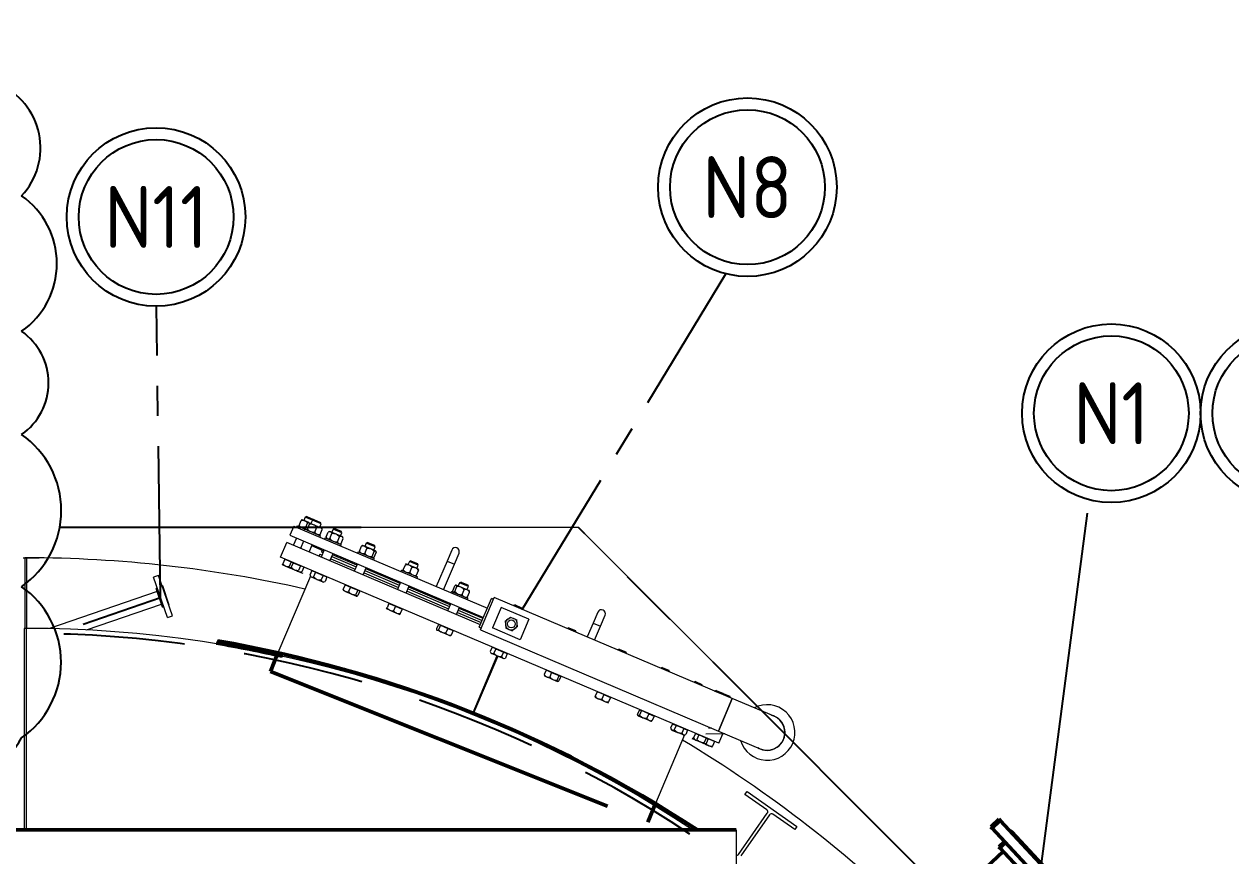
# Model space of a CAD drawing. Header units: inches. Extents: x 0 to 4731, y 0 to 1632.
# Drawn here: x 344.1 to 463.8, y 1400.1 to 1482.7 of the extents above; entities that cross this region are included whole.
import ezdxf
from ezdxf.enums import TextEntityAlignment as Align

# ---------------------------------------------------------------- set-up
doc = ezdxf.new("R2010")
doc.units = ezdxf.units.IN
doc.header["$LTSCALE"] = 48
doc.header["$MEASUREMENT"] = 0
for name, pattern in [('CENTER', [2, 1.25, -0.25, 0.25, -0.25]), ('CENTER2', [1.125, 0.75, -0.125, 0.125, -0.125]), ('HIDDEN', [0.375, 0.25, -0.125]), ('PHANTOM2', [1.25, 0.625, -0.125, 0.125, -0.125, 0.125, -0.125])]:
    doc.linetypes.add(name, pattern=pattern)
for name, color, linetype, lineweight in [('AM_0', 7, 'Continuous', 50), ('AM_11', 92, 'PHANTOM2', 25), ('AM_4', 93, 'Continuous', 25), ('AM_5', 92, 'Continuous', 25), ('AM_6', 140, 'Continuous', 35), ('AM_7', 142, 'CENTER', 25), ('Equipment-AM_0', 7, 'Continuous', 50), ('Equipment-AM_3', 6, 'HIDDEN', 25), ('Equipment-AM_5', 92, 'Continuous', 25), ('Equipment-AM_7', 142, 'CENTER', 25), ('Process-AM_0', 7, 'Continuous', 50), ('Process-AM_7', 142, 'CENTER', 25)]:
    doc.layers.add(name, color=color, linetype=linetype, lineweight=lineweight)
doc.styles.get("Standard").update_dxf_attribs({"font": 'ROMANS.SHX', "width": 0.7})
doc.styles.add('XT07_0', font='isocp.shx', dxfattribs={"width": 0.9, "height": 7})
doc.dimstyles.new('METSOPOWER_ANSI$2', dxfattribs={"dimtxt": 0.12, "dimasz": 0.12, "dimexe": 0.1, "dimexo": 0.05, "dimgap": 0.06, "dimtad": 1, "dimzin": 12, "dimdsep": 46, "dimlunit": 3, "dimtxsty": 'Standard', "dimcen": 0, "dimclrd": 256, "dimclre": 256, "dimclrt": 140, "dimadec": 0, "dimazin": 2, "dimtp": 0.1, "dimtm": 0.1, "dimtfac": 0.71, "dimtmove": 0, "dimatfit": 3, "dimfxl": 1, "dimtzin": 7, "dimlwd": -1, "dimlwe": -1, "dimarcsym": 1})

# ---------------------------------------------------------------- blocks, each defined once
blk = doc.blocks.new('XA16S')
at = {"layer": 'AM_4'}
for radius in [7.5, 6.5]:
    blk.add_circle((0, -7.5), radius, dxfattribs=at)
at = {"layer": 'AM_6', "style": 'XT07_0', "width": 0.9}
blk.add_attdef('?', text='', height=7, dxfattribs=at).set_placement((0, -7.5), align=Align.MIDDLE)
blk = doc.blocks.new('*D531')
at = {"layer": 'Defpoints', "color": 0, "transparency": 16777216}
for p in [(313.25, 1448.52), (318.52, 1423.86), (344.1, 1422.83), (344.1, 1326.71)]:
    blk.add_point(p, dxfattribs=at)
at = {"layer": 'Equipment-AM_5', "linetype": 'ByBlock', "transparency": 16777216}
blk.add_line((319.02, 1421.52), (328.08, 1379.06), dxfattribs=at)
for start, end in [(90, 102.0497), (81.9055, 85.9528), (106.0969, 110.1442)]:
    blk.add_arc((344.1, 1303.99), 81.56, start, end, dxfattribs=at)
at = {"layer": 'Equipment-AM_5', "transparency": 16777216}
for points in [[(349.83, 1384.39), (349.89, 1386.31), (344.1, 1385.55)], [(321.26, 1383.28), (321.72, 1381.42), (327.08, 1383.75)]]:
    blk.add_solid(points, dxfattribs=at)
at = {"layer": 'Equipment-AM_5', "color": 140, "transparency": 16777216, "insert": (334.94, 1390.83), "char_height": 5.76, "attachment_point": 5, "rotation": 6.0248, "bg_fill": 3, "box_fill_scale": 1.25, "bg_fill_color": 256, "bg_fill_true_color": 13158600, "bg_fill_transparency": 0}
blk.add_mtext('12°', dxfattribs=at)
at = {"layer": 'Defpoints', "color": 0, "transparency": 16777216}
blk.add_point((338.39, 1385.35), dxfattribs=at)
blk = doc.blocks.new('*D532')
at = {"layer": 'Defpoints', "color": 0, "transparency": 16777216}
for p in [(344.1, 1422.83), (439.39, 1391.51), (431.9, 1384.51), (379.3, 1360.36), (344.1, 1326.71)]:
    blk.add_point(p, dxfattribs=at)
at = {"layer": 'Equipment-AM_5', "linetype": 'ByBlock', "transparency": 16777216}
blk.add_line((430.15, 1382.87), (390.11, 1345.44), dxfattribs=at)
blk.add_arc((344.1, 1302.44), 67.77, 47.939, 85.1286, dxfattribs=at)
at = {"layer": 'Equipment-AM_5', "transparency": 16777216}
for points in [[(349.82, 1369.01), (349.9, 1370.93), (344.1, 1370.21)], [(390.18, 1353.44), (388.83, 1352.07), (393.61, 1348.72)]]:
    blk.add_solid(points, dxfattribs=at)
at = {"layer": 'Equipment-AM_5', "color": 140, "transparency": 16777216, "insert": (373.38, 1369.89), "char_height": 5.76, "attachment_point": 5, "rotation": 336.5338, "bg_fill": 3, "box_fill_scale": 1.25, "bg_fill_color": 256, "bg_fill_true_color": 13158600, "bg_fill_transparency": 0}
blk.add_mtext('46.9°', dxfattribs=at)
blk = doc.blocks.new('*D607')
at = {"layer": 'Defpoints', "color": 0, "transparency": 16777216}
for p in [(344.1, 1497.03), (370.47, 921.64), (344.1, 902.08), (381.35, 873.24), (358.46, 844.44)]:
    blk.add_point(p, dxfattribs=at)
at = {"layer": 'Equipment-AM_5', "linetype": 'ByBlock', "transparency": 16777216}
for p, q in [((344.1, 899.68), (344.1, 839.11)), ((381.87, 870.89), (387.92, 843.97))]:
    blk.add_line(p, q, dxfattribs=at)
blk.add_arc((344.1, 1038.94), 195.03, 271.6922, 280.9748, dxfattribs=at)
at = {"layer": 'Equipment-AM_5', "transparency": 16777216}
for points in [[(381.04, 848.41), (381.43, 846.53), (386.87, 848.65)], [(349.88, 843.03), (349.85, 844.95), (344.1, 843.91)]]:
    blk.add_solid(points, dxfattribs=at)
at = {"layer": 'Equipment-AM_5', "color": 140, "transparency": 16777216, "insert": (364.98, 850.82), "char_height": 5.76, "attachment_point": 5, "rotation": 6.3335, "bg_fill": 3, "box_fill_scale": 1.25, "bg_fill_color": 256, "bg_fill_true_color": 13158600, "bg_fill_transparency": 0}
blk.add_mtext('12.7°', dxfattribs=at)
blk = doc.blocks.new('drain nozz1')
at = {"layer": 'AM_0'}
for p, q in [((8.93, 19.27), (8.11, 18.5)), ((9.06, 19.13), (8.93, 19.27)), ((8.24, 18.36), (8.11, 18.5)), ((8.24, 18.36), (9.06, 19.13)), ((19.02, 6.8), (8.24, 18.36)), ((19.84, 7.57), (9.06, 19.13)), ((10.08, 18.12), (10.04, 18.08)), ((10.19, 18.01), (10.08, 18.12)), ((10.14, 17.97), (10.19, 18.01)), ((18.78, 8.8), (10.19, 18.01)), ((9.47, 17.04), (8.92, 16.53)), ((9.02, 16.42), (9.57, 16.93)), ((9.35, 16.07), (7.66, 14.49)), ((9.02, 16.42), (8.92, 16.53)), ((17.11, 7.75), (9.02, 16.42)), ((7.66, 14.49), (3.27, 10.4)), ((7.68, 14.47), (7.66, 14.49)), ((7.68, 14.47), (7.74, 14.41)), ((7.74, 14.41), (7.96, 14.17)), ((3.27, 10.4), (8.73, 13.34)), ((7.96, 14.17), (8.73, 13.34)), ((8.73, 13.34), (9.87, 12.12)), ((9.87, 12.12), (10.57, 11.37)), ((10.57, 11.37), (10.95, 10.97)), ((10.95, 10.97), (11.32, 10.56)), ((-3.4, 4.18), (3.27, 10.4)), ((10.6, 2.54), (3.27, 10.4)), ((11.32, 10.56), (11.7, 10.16)), ((11.7, 10.16), (12.08, 9.76)), ((12.08, 9.76), (12.78, 9)), ((12.78, 9), (13.92, 7.78)), ((18.73, 8.76), (18.78, 8.8)), ((13.92, 7.78), (10.6, 2.54)), ((13.92, 7.78), (14.69, 6.95)), ((14.99, 6.63), (16.68, 8.21)), ((17.11, 7.75), (17.66, 8.26)), ((19.02, 6.8), (19.84, 7.57)), ((10.6, 2.54), (14.99, 6.63)), ((14.69, 6.95), (14.91, 6.71)), ((14.91, 6.71), (14.97, 6.65)), ((14.97, 6.65), (14.99, 6.63)), ((3.93, -3.68), (10.6, 2.54))]:
    blk.add_line(p, q, dxfattribs=at)
at = {"layer": 'Process-AM_7'}
blk.add_line((0, 0), (14.43, 13.46), dxfattribs=at)

msp = doc.modelspace()

# ---------------------------------------------------------------- linework, layer by layer
at = {"layer": 'AM_11'}
for p, q in [((377.56797, 1432.71108), (289.104193, 1432.71108)), ((476.104193, 1355.71108), (399.104193, 1432.71108))]:
    msp.add_line(p, q, dxfattribs=at)
at = {"layer": 'AM_7', "ltscale": 0.25}
for p, q in [((393.536821, 1424.595168), (413.731473, 1457.881146)), ((357.646991, 1425.779544), (357.248384, 1454.660775))]:
    msp.add_line(p, q, dxfattribs=at)
at = {"layer": 'AM_7'}
msp.add_lwpolyline([(431.544108, 1384.176558), (444.647828, 1396.428538), (449.611931, 1434.138338)], dxfattribs=at)
at = {"layer": 'Equipment-AM_0', "lineweight": 18}
for p, q in [((371.404721, 1432.911223), (371.611328, 1433.397959)), ((371.654164, 1433.498874), (371.611328, 1433.397959)), ((371.654164, 1433.498874), (371.980327, 1433.360426)), ((372.010054, 1433.732739), (371.871606, 1433.406575)), ((372.358034, 1433.200099), (371.980327, 1433.360426)), ((372.164924, 1433.79531), (372.010054, 1433.732739)), ((372.713924, 1433.433963), (372.010054, 1433.732739)), ((372.033342, 1432.644389), (372.239949, 1433.131125)), ((372.164924, 1433.79531), (372.817251, 1433.518414)), ((372.228295, 1432.561636), (372.434902, 1433.048372)), ((372.358034, 1433.200099), (372.32349, 1433.186142)), ((372.841526, 1432.994869), (372.380262, 1433.190664)), ((372.713924, 1433.433963), (372.575476, 1433.1078)), ((372.868795, 1433.496535), (372.713924, 1433.433963)), ((373.583693, 1433.064769), (372.713924, 1433.433963)), ((372.832083, 1433.481703), (372.817251, 1433.518414)), ((372.868795, 1433.496535), (373.521121, 1433.219639)), ((373.445245, 1432.738606), (373.583693, 1433.064769)), ((373.583693, 1433.064769), (373.521121, 1433.219639)), ((370.865468, 1432.849943), (370.48089, 1431.943935)), ((370.48089, 1431.943935), (389.688853, 1423.790638)), ((370.865468, 1432.849943), (390.073431, 1424.696647)), ((371.216923, 1432.87184), (371.155391, 1432.726879)), ((371.216923, 1432.87184), (371.920793, 1432.573065)), ((371.404721, 1432.911223), (371.361885, 1432.810307)), ((371.586658, 1432.73528), (371.579327, 1432.718009)), ((371.920793, 1432.573065), (371.859261, 1432.428103)), ((371.920793, 1432.573065), (373.515369, 1431.896208)), ((372.051845, 1432.545959), (372.065755, 1432.511532)), ((372.256817, 1432.430431), (372.284378, 1432.422017)), ((372.308268, 1432.478297), (372.283197, 1432.419234)), ((373.471625, 1432.727408), (372.841526, 1432.994869)), ((372.95587, 1432.252799), (373.162478, 1432.739535)), ((373.453836, 1431.751246), (373.515369, 1431.896208)), ((373.662687, 1432.646307), (373.471625, 1432.727408)), ((373.488493, 1432.026714), (373.6951, 1432.51345)), ((399.104193, 1432.71108), (373.510091, 1432.71108)), ((374.071319, 1431.779319), (374.277926, 1432.266055)), ((374.421677, 1432.324135), (374.277926, 1432.266055)), ((374.509072, 1432.287037), (374.421677, 1432.324135)), ((374.447939, 1431.619453), (374.654547, 1432.106189)), ((375.074003, 1432.047238), (374.509072, 1432.287037)), ((374.777567, 1432.557999), (374.616926, 1432.179553)), ((374.932437, 1432.620571), (374.777567, 1432.557999)), ((375.647335, 1432.188804), (374.777567, 1432.557999)), ((374.932437, 1432.620571), (375.584764, 1432.343675)), ((375.638934, 1431.807439), (375.074003, 1432.047238)), ((375.48651, 1431.809923), (375.647335, 1432.188804)), ((375.647335, 1432.188804), (375.584764, 1432.343675)), ((375.72633, 1431.770342), (375.638934, 1431.807439)), ((369.557903, 1429.769514), (370.173228, 1431.219128)), ((371.133216, 1431.667039), (370.825554, 1430.942232)), ((371.837087, 1431.368264), (371.529424, 1430.643457)), ((372.399193, 1430.274262), (372.706855, 1430.999069)), ((373.85458, 1430.383578), (372.660706, 1430.890348)), ((373.984436, 1431.6971), (373.922904, 1431.552139)), ((373.984436, 1431.6971), (375.579012, 1431.020243)), ((374.369084, 1431.595673), (374.34684, 1431.543269)), ((375.201181, 1431.299721), (375.407788, 1431.786457)), ((375.216608, 1431.174074), (375.239705, 1431.228487)), ((375.517479, 1430.875282), (375.579012, 1431.020243)), ((375.577802, 1431.139855), (375.784409, 1431.626591)), ((377.379766, 1430.374966), (377.586374, 1430.861702)), ((377.704459, 1430.930676), (377.670862, 1430.917102)), ((377.895521, 1430.849575), (377.704459, 1430.930676)), ((378.525619, 1430.582114), (377.895521, 1430.849575)), ((377.912389, 1430.148882), (378.118996, 1430.635618)), ((378.060349, 1431.164541), (377.921901, 1430.838378)), ((378.215219, 1431.227112), (378.060349, 1431.164541)), ((378.930117, 1430.795346), (378.060349, 1431.164541)), ((378.215219, 1431.227112), (378.867546, 1430.950216)), ((378.766598, 1430.41012), (378.930117, 1430.795346)), ((378.930117, 1430.795346), (378.867546, 1430.950216)), ((344.02086, 1429.71097), (344.187526, 1429.71097)), ((344.187526, 1429.711052), (344.187526, 1429.71097)), ((344.187526, 1429.71097), (344.187526, 1422.711051)), ((344.27086, 1429.71097), (345.604193, 1429.71097)), ((344.354193, 1429.710834), (344.354193, 1422.710819)), ((345.604193, 1429.71097), (345.604193, 1429.702221)), ((369.985096, 1429.566796), (369.797185, 1429.124106)), ((369.985096, 1429.566796), (370.613717, 1429.299963)), ((373.454677, 1430.082856), (373.362379, 1429.865414)), ((373.454677, 1430.082856), (373.685366, 1429.984934)), ((373.90073, 1430.492299), (373.593067, 1429.767492)), ((373.696372, 1430.450733), (373.619457, 1430.269532)), ((373.619457, 1430.269532), (373.777665, 1430.202376)), ((374.462836, 1429.398297), (374.770498, 1430.123104)), ((374.555134, 1429.615739), (376.968148, 1428.591476)), ((374.647433, 1429.833182), (377.060446, 1428.808918)), ((377.137362, 1428.99012), (374.724349, 1430.014383)), ((377.267218, 1430.303642), (377.205686, 1430.158681)), ((377.267218, 1430.303642), (378.861793, 1429.626785)), ((378.49939, 1429.780616), (378.525086, 1429.841151)), ((378.500889, 1429.784147), (378.52577, 1429.769419)), ((378.986884, 1430.386319), (378.525619, 1430.582114)), ((378.639964, 1429.840044), (378.846571, 1430.32678)), ((378.818049, 1430.457985), (378.790211, 1430.465749)), ((378.800261, 1429.481824), (378.861793, 1429.626785)), ((378.834917, 1429.757291), (379.041524, 1430.244028)), ((379.022685, 1430.343287), (379.009111, 1430.376884)), ((386.537516, 1430.474563), (386.076022, 1429.387353)), ((386.800829, 1429.079691), (387.262323, 1430.166901)), ((369.754349, 1429.023191), (369.797185, 1429.124106)), ((369.754349, 1429.023191), (370.080512, 1428.884743)), ((370.080512, 1428.884743), (370.458219, 1428.724416)), ((370.613717, 1429.299963), (370.425806, 1428.857273)), ((370.444261, 1428.758963), (370.458219, 1428.724416)), ((370.480447, 1428.714981), (370.941711, 1428.519186)), ((370.613717, 1429.299963), (370.80867, 1429.21721)), ((370.80867, 1429.21721), (370.620759, 1428.77452)), ((370.80867, 1429.21721), (371.536246, 1428.908372)), ((370.941711, 1428.519186), (371.57181, 1428.251725)), ((371.536246, 1428.908372), (371.348335, 1428.465682)), ((371.873914, 1428.76504), (371.536246, 1428.908372)), ((371.57181, 1428.251725), (371.762872, 1428.170624)), ((371.873914, 1428.76504), (371.686004, 1428.32235)), ((372.651694, 1428.434893), (372.463783, 1427.992203)), ((372.651694, 1428.434893), (373.028314, 1428.275027)), ((372.747054, 1428.415799), (372.739362, 1428.39768)), ((373.028314, 1428.275027), (372.840404, 1427.832337)), ((373.028314, 1428.275027), (373.781556, 1427.955295)), ((377.183511, 1429.098841), (376.875849, 1428.374034)), ((377.745617, 1428.004839), (378.05328, 1428.729646)), ((377.837916, 1428.222281), (381.246352, 1426.775486)), ((377.930215, 1428.439723), (381.338651, 1426.992928)), ((381.415566, 1427.17413), (378.00713, 1428.620925)), ((381.545423, 1428.487652), (381.48389, 1428.342691)), ((381.545423, 1428.487652), (383.139998, 1427.810795)), ((381.73322, 1428.527035), (381.690384, 1428.42612)), ((381.73322, 1428.527035), (381.939827, 1429.013771)), ((381.982663, 1429.114686), (381.939827, 1429.013771)), ((382.308826, 1428.976238), (381.982663, 1429.114686)), ((382.338553, 1429.348551), (382.200105, 1429.022388)), ((382.961153, 1428.699342), (382.308826, 1428.976238)), ((382.493424, 1429.411122), (382.338553, 1429.348551)), ((383.208322, 1428.979356), (382.338553, 1429.348551)), ((382.385546, 1428.250139), (382.592154, 1428.736875)), ((382.493424, 1429.411122), (383.14575, 1429.134226)), ((383.287316, 1428.560894), (382.961153, 1428.699342)), ((383.037873, 1427.973243), (383.24448, 1428.459979)), ((383.069874, 1428.653193), (383.208322, 1428.979356)), ((383.208322, 1428.979356), (383.14575, 1429.134226)), ((383.24448, 1428.459979), (383.287316, 1428.560894)), ((386.076022, 1429.387353), (384.999204, 1426.850529)), ((385.724011, 1426.542866), (386.800829, 1429.079691)), ((386.076022, 1429.387353), (386.800829, 1429.079691)), ((357.442101, 1427.956439), (356.969341, 1427.793655)), ((358.353006, 1423.775201), (356.969341, 1427.793655)), ((358.825765, 1423.937985), (357.442101, 1427.956439)), ((372.609257, 1427.811354), (372.521862, 1427.848451)), ((372.609257, 1427.811354), (373.174188, 1427.571555)), ((373.174188, 1427.571555), (373.73912, 1427.331756)), ((373.781556, 1427.955295), (373.593645, 1427.512605)), ((373.73912, 1427.331756), (373.826515, 1427.294659)), ((374.158177, 1427.795429), (373.781556, 1427.955295)), ((374.158177, 1427.795429), (373.970266, 1427.352739)), ((375.960142, 1427.03054), (375.772231, 1426.58785)), ((375.960142, 1427.03054), (376.492764, 1426.804455)), ((381.461716, 1427.282851), (381.154053, 1426.558044)), ((382.777595, 1427.964626), (382.783266, 1427.977987)), ((382.995037, 1427.872327), (383.037873, 1427.973243)), ((383.078466, 1427.665834), (383.139998, 1427.810795)), ((387.320628, 1427.233785), (387.157687, 1426.849921)), ((387.475498, 1427.296357), (387.320628, 1427.233785)), ((388.190396, 1426.864591), (387.320628, 1427.233785)), ((387.475498, 1427.296357), (388.127825, 1427.019461)), ((388.190396, 1426.864591), (388.127825, 1427.019461)), ((357.34578, 1426.700399), (357.22759, 1426.659703)), ((357.858378, 1424.82776), (357.22759, 1426.659703)), ((357.86746, 1426.913078), (357.808365, 1426.89273)), ((358.518596, 1425.022041), (357.86746, 1426.913078)), ((375.79107, 1426.48859), (375.804644, 1426.454993)), ((375.995706, 1426.373892), (375.804644, 1426.454993)), ((375.995706, 1426.373892), (376.625805, 1426.106431)), ((376.492764, 1426.804455), (376.304853, 1426.361765)), ((376.492764, 1426.804455), (377.220339, 1426.495618)), ((376.625805, 1426.106431), (377.087069, 1425.910636)), ((377.220339, 1426.495618), (377.032428, 1426.052928)), ((377.415292, 1426.412865), (377.220339, 1426.495618)), ((377.415292, 1426.412865), (377.227382, 1425.970175)), ((382.023822, 1426.188849), (382.331484, 1426.913656)), ((382.116121, 1426.406291), (386.228427, 1424.660721)), ((382.208419, 1426.623733), (386.320726, 1424.878163)), ((386.397641, 1425.059365), (382.285335, 1426.804935)), ((386.527497, 1426.372887), (386.465965, 1426.227925)), ((386.527497, 1426.372887), (388.122073, 1425.69603)), ((386.640046, 1426.444211), (386.846653, 1426.930947)), ((386.834999, 1426.361458), (387.041606, 1426.848194)), ((386.890474, 1426.220406), (386.863521, 1426.230253)), ((386.914394, 1426.276757), (386.889901, 1426.219056)), ((386.964738, 1426.999921), (386.92903, 1426.985494)), ((387.44823, 1426.794691), (386.986965, 1426.990486)), ((387.1558, 1426.91882), (387.180998, 1426.904839)), ((388.078329, 1426.52723), (387.44823, 1426.794691)), ((387.562574, 1426.052621), (387.769181, 1426.539357)), ((388.051948, 1426.538428), (388.190396, 1426.864591)), ((388.26939, 1426.446129), (388.078329, 1426.52723)), ((388.095196, 1425.826536), (388.301804, 1426.313272)), ((388.283818, 1426.410421), (388.26939, 1426.446129)), ((357.858378, 1424.82776), (357.976568, 1424.868456)), ((358.459501, 1425.001693), (358.518596, 1425.022041)), ((380.082849, 1424.639003), (380.125684, 1424.739918)), ((380.409012, 1424.500555), (380.082849, 1424.639003)), ((380.313595, 1425.182608), (380.125684, 1424.739918)), ((380.313595, 1425.182608), (380.965922, 1424.905712)), ((380.965922, 1424.905712), (380.778011, 1424.463022)), ((380.965922, 1424.905712), (381.618248, 1424.628816)), ((381.618248, 1424.628816), (381.430337, 1424.186126)), ((386.44379, 1425.168086), (386.136128, 1424.443279)), ((387.005897, 1424.074084), (387.313559, 1424.798891)), ((389.642703, 1423.681917), (387.267409, 1424.69017)), ((388.06054, 1425.551068), (388.122073, 1425.69603)), ((390.669977, 1425.598221), (390.488775, 1425.675137)), ((394.191205, 1423.616193), (391.436939, 1424.78531)), ((392.667053, 1424.964363), (392.666284, 1424.962551)), ((392.821923, 1425.026935), (392.667053, 1424.964363)), ((393.536821, 1424.595168), (392.667053, 1424.964363)), ((392.821923, 1425.026935), (393.474249, 1424.750038)), ((393.536821, 1424.595168), (393.474249, 1424.750038)), ((358.353006, 1423.775201), (358.825765, 1423.937985)), ((380.409012, 1424.500555), (381.061338, 1424.223659)), ((381.061338, 1424.223659), (381.387501, 1424.085211)), ((381.430337, 1424.186126), (381.387501, 1424.085211)), ((387.190494, 1424.508968), (389.565788, 1423.500716)), ((392.097648, 1423.623567), (392.369947, 1423.828759)), ((392.369947, 1423.828759), (392.683797, 1423.695537)), ((392.683797, 1423.695537), (392.997648, 1423.562316)), ((393.536052, 1424.593356), (393.536821, 1424.595168)), ((344.135443, 1422.711076), (344.135443, 1422.211076)), ((344.334306, 1422.710859), (344.334306, 1402.72108)), ((344.135443, 1422.211076), (344.135443, 1402.72108)), ((415.632374, 1406.217297), (415.841729, 1406.516287)), ((417.786743, 1404.708791), (415.632374, 1406.217297)), ((415.841729, 1406.516287), (420.773024, 1403.063357)), ((414.997462, 1400.289423), (417.848137, 1404.360609)), ((420.563669, 1402.764367), (418.409299, 1404.272873)), ((418.061117, 1404.211479), (415.210442, 1400.140293)), ((414.751203, 1402.72108), (414.751203, 1396.70108)), ((420.773024, 1403.063357), (420.563669, 1402.764367))]:
    msp.add_line(p, q, dxfattribs=at)
at = {"layer": 'Equipment-AM_0', "lineweight": 18, "flags": 128}
for points in [[(372.434902, 1433.048372), (372.429999, 1433.092222), (372.414431, 1433.151567), (372.385954, 1433.187784), (372.380262, 1433.190664)], [(372.087982, 1432.502097), (372.094009, 1432.500003), (372.138176, 1432.504061), (372.193346, 1432.534703), (372.228295, 1432.561636)], [(372.146381, 1432.508619), (372.224102, 1432.446339), (372.256817, 1432.430431)], [(373.312964, 1432.01363), (373.320937, 1431.992657), (373.34818, 1431.967175)], [(373.34818, 1431.967175), (373.354206, 1431.965081), (373.398373, 1431.969139), (373.453544, 1431.999781), (373.488493, 1432.026714)], [(373.640459, 1432.655742), (373.604376, 1432.657899), (373.585842, 1432.65006)], [(373.6951, 1432.51345), (373.690196, 1432.5573), (373.674628, 1432.616645), (373.646152, 1432.652862), (373.640459, 1432.655742)], [(377.671189, 1430.916294), (377.663818, 1430.914006), (377.586374, 1430.861702)], [(377.379766, 1430.374966), (377.392836, 1430.292782), (377.422893, 1430.239583), (377.434407, 1430.232675)], [(377.434407, 1430.232675), (377.462841, 1430.229224), (377.491207, 1430.238026)], [(378.694605, 1429.697753), (378.67237, 1429.715809), (378.656137, 1429.748002), (378.639964, 1429.840044)], [(378.834917, 1429.757291), (378.76672, 1429.709603), (378.707572, 1429.694269), (378.694605, 1429.697753)], [(378.846571, 1430.32678), (378.914768, 1430.374468), (378.973916, 1430.389803), (378.986884, 1430.386319)], [(378.986884, 1430.386319), (379.009118, 1430.368263), (379.025352, 1430.33607), (379.041524, 1430.244028)], [(370.620759, 1428.77452), (370.583124, 1428.745707), (370.53061, 1428.716934), (370.485695, 1428.713107), (370.480447, 1428.714981)], [(370.649281, 1428.643315), (370.583167, 1428.679998), (370.535989, 1428.719881)], [(370.777938, 1428.618739), (370.68345, 1428.630832), (370.649281, 1428.643315)], [(371.122034, 1428.474584), (371.234424, 1428.396957), (371.27938, 1428.375854)], [(375.791879, 1426.488917), (375.788404, 1426.495808), (375.772231, 1426.58785)], [(377.032428, 1426.052928), (377.045498, 1425.970744), (377.075555, 1425.917544), (377.087069, 1425.910636)], [(377.087069, 1425.910636), (377.115503, 1425.907185), (377.149938, 1425.917871), (377.227382, 1425.970175)], [(386.694686, 1426.301919), (386.672452, 1426.319976), (386.656218, 1426.352169), (386.640046, 1426.444211)], [(386.834999, 1426.361458), (386.766802, 1426.31377), (386.707654, 1426.298436), (386.694686, 1426.301919)], [(386.863521, 1426.230253), (386.797406, 1426.266936), (386.747826, 1426.308851)], [(386.846653, 1426.930947), (386.91485, 1426.978635), (386.973998, 1426.99397), (386.986965, 1426.990486)], [(386.986965, 1426.990486), (387.0092, 1426.972429), (387.025433, 1426.940236), (387.041606, 1426.848194)], [(387.023612, 1426.943848), (387.121631, 1426.931303), (387.1558, 1426.91882)], [(387.954884, 1425.766997), (387.983318, 1425.763547), (388.017752, 1425.774232), (388.095196, 1425.826536)], [(388.247163, 1426.455564), (388.218729, 1426.459015), (388.188158, 1426.449528)], [(388.301804, 1426.313272), (388.288734, 1426.395456), (388.258677, 1426.448656), (388.247163, 1426.455564)], [(387.922956, 1425.810037), (387.94337, 1425.773905), (387.954884, 1425.766997)]]:
    msp.add_lwpolyline(points, dxfattribs=at)
at = {"layer": 'Equipment-AM_0', "lineweight": 18}
for centre, radius, start, end in [((371.728951, 1432.721702), 0.68641, 68.51737399, 99.86687348), ((371.713998, 1432.765839), 0.651509, 34.79809548, 65.87132151), ((372.365549, 1433.030232), 0.161105, 84.76042629, 141.22551932), ((372.532992, 1432.22194), 0.832233, 68.23936037, 96.7688193), ((371.970978, 1433.294121), 0.683563, 214.06616512, 245.54958741), ((371.930239, 1433.276857), 0.651674, 248.18288973, 279.24936407), ((372.193827, 1432.624379), 0.161728, 172.89292555, 229.12112884), ((372.888904, 1433.06263), 0.829095, 217.17604412, 245.81577622), ((372.85778, 1433.079231), 0.832233, 248.23936037, 276.7688193), ((372.501869, 1432.238541), 0.829095, 37.17604412, 65.81577622), ((373.38716, 1432.479586), 0.487281, 207.73702665, 244.75583138), ((373.29904, 1432.274339), 0.484827, 69.14702893, 106.36011304), ((373.35193, 1432.49191), 0.484827, 249.14702893, 286.36011304), ((373.263811, 1432.286663), 0.487281, 27.73702665, 64.75583138), ((374.418779, 1431.99805), 0.302765, 72.64885724, 117.72471363), ((374.366163, 1432.023147), 0.300102, 16.06412828, 61.56230086), ((374.744598, 1431.225166), 0.885613, 68.16394814, 95.83605186), ((374.713536, 1431.241858), 0.882368, 38.11204864, 65.88795136), ((375.547035, 1431.536153), 0.286429, 71.28592061, 119.08765025), ((375.505843, 1431.551446), 0.288524, 15.09652798, 62.52990116), ((374.362459, 1431.864579), 0.303368, 196.32253128, 241.30389786), ((374.307405, 1431.883937), 0.299502, 252.38953936, 297.98403151), ((375.142191, 1432.164052), 0.882368, 218.11204864, 245.88795136), ((375.11113, 1432.180744), 0.885613, 248.16394814, 275.83605186), ((375.479747, 1431.374866), 0.288524, 195.09652798, 242.52990116), ((375.438555, 1431.390159), 0.286429, 251.28592061, 299.08765025), ((377.722148, 1430.376417), 0.503921, 69.8763976, 105.63074437), ((377.677851, 1430.398536), 0.500816, 28.25463371, 64.23822432), ((378.217086, 1429.809185), 0.832233, 68.23936037, 96.7688193), ((386.899919, 1430.320732), 0.393701, 337, 157), ((344.104193, 1302.71108), 127, 89.88721296, 89.96240434), ((344.104193, 1302.71108), 127, 77.31970539, 89.88721296), ((377.823679, 1430.614939), 0.504624, 208.39498487, 244.09787316), ((377.776457, 1430.63017), 0.500116, 249.7357183, 285.77142367), ((378.572997, 1430.649876), 0.829095, 217.17604412, 245.81577622), ((378.541874, 1430.666476), 0.832233, 248.23936037, 276.7688193), ((378.185962, 1429.825786), 0.829095, 37.17604412, 65.81577622), ((378.654937, 1430.04894), 0.307923, 245.19827812, 270.87521623), ((378.704479, 1430.166407), 0.312915, 42.89240289, 68.71903023), ((370.365351, 1429.509263), 0.68641, 214.13312652, 245.48262601), ((370.323258, 1429.489521), 0.651676, 248.13044931, 279.20601867), ((370.58575, 1428.837055), 0.161217, 172.7957669, 229.2182875), ((371.283384, 1429.278048), 0.832233, 217.2311807, 245.76063963), ((371.249822, 1429.288904), 0.829095, 248.18422378, 276.82395588), ((371.587914, 1429.148783), 0.832233, 248.23936037, 276.7688193), ((382.314839, 1428.928115), 0.706502, 214.58986509, 245.02588744), ((382.055426, 1428.317615), 0.705689, 68.95614644, 99.42810103), ((382.269485, 1428.94175), 0.701282, 248.85806636, 279.52618111), ((382.013484, 1428.339286), 0.702093, 34.49196634, 65.12378619), ((382.951804, 1428.633037), 0.683563, 214.06616512, 245.54958741), ((382.709776, 1428.060618), 0.68641, 68.51737399, 99.86687348), ((382.678222, 1428.077081), 0.683563, 34.06616512, 65.54958741), ((372.754506, 1428.077127), 0.302873, 196.28376393, 241.3426652), ((372.699998, 1428.095411), 0.298198, 252.28416605, 298.08940481), ((373.536713, 1428.379569), 0.885613, 218.16394814, 245.83605186), ((373.503129, 1428.390318), 0.882368, 248.11204864, 275.88795136), ((373.870428, 1427.586315), 0.286429, 194.91234975, 242.71407939), ((373.830812, 1427.605322), 0.288524, 251.47009884, 298.90347202), ((382.92025, 1428.649499), 0.68641, 248.51737399, 279.86687348), ((376.215724, 1426.827385), 0.504047, 208.37387019, 244.11898784), ((376.168859, 1426.841454), 0.498593, 249.67881423, 285.82832773), ((376.967478, 1426.865293), 0.832233, 217.2311807, 245.76063963), ((376.933916, 1426.87615), 0.829095, 248.18422378, 276.82395588), ((387.511835, 1426.88285), 0.854375, 217.60838128, 245.38343906), ((387.136839, 1426.000045), 0.853479, 68.60168644, 96.40649323), ((387.466689, 1426.89581), 0.848624, 248.52053773, 276.48764193), ((387.095461, 1426.021882), 0.849517, 37.52736592, 65.46445442), ((387.992073, 1426.277538), 0.484827, 207.63988696, 244.85297107), ((387.905643, 1426.071574), 0.487281, 69.24416862, 106.26297335), ((387.958735, 1426.294319), 0.487281, 249.24416862, 286.26297335), ((387.872305, 1426.088355), 0.484827, 27.63988696, 64.85297107), ((380.706856, 1425.14047), 0.705834, 214.57512057, 245.04063196), ((380.661765, 1425.152815), 0.699519, 248.81846668, 279.56578079), ((381.346177, 1424.848179), 0.68641, 214.13312652, 245.48262601), ((381.312415, 1424.859441), 0.683563, 248.45041259, 279.93383488), ((392.453051, 1423.151932), 0.590551, 67, 127), ((401.396058, 1424.167486), 0.393701, 337, 157), ((344.104193, 1302.71108), 120, 89.89012876, 89.98507922), ((344.104193, 1302.71108), 120, 56.45132888, 89.89012876), ((344.104193, 1302.71108), 127, 45.40193823, 59.05051069), ((417.643349, 1404.504003), 0.25, 325, 55), ((418.265905, 1404.068085), 0.25, 55, 145), ((414.792674, 1400.432817), 0.25, 260.45123832, 325)]:
    msp.add_arc(centre, radius, start, end, dxfattribs=at)
at = {"layer": 'Equipment-AM_3'}
msp.add_arc((344.104193, 1302.71108), 119.5, 56.45132888, 89.89012876, dxfattribs=at)

# ---------------------------------------------------------------- block references
at = {"layer": 'AM_5', "ltscale": 5}
ref = msp.add_blockref('XA16S', (407.021071, 1466.475072), dxfattribs=dict(at, xscale=1.181102362204724, yscale=1.181102362204724, zscale=1.181102362204724, rotation=90))
ref.add_attrib('?', 'N8', dxfattribs={"layer": 'AM_6', "height": 6.1515748, "style": 'XT07_0'}).set_placement((415.879339, 1466.475072), align=Align.MIDDLE)
ref = msp.add_blockref('XA16S', (348.354698, 1463.518972), dxfattribs=dict(at, xscale=1.181102362204724, yscale=1.181102362204724, zscale=1.181102362204724, rotation=90))
ref.add_attrib('?', 'N11', dxfattribs={"layer": 'AM_6', "height": 6.1515748, "style": 'XT07_0'}).set_placement((357.212965, 1463.518972), align=Align.MIDDLE)
ref = msp.add_blockref('XA16S', (443.118376, 1444.045861), dxfattribs=dict(at, xscale=1.181102362204724, yscale=1.181102362204724, zscale=1.181102362204724, rotation=90))
ref.add_attrib('?', 'N1', dxfattribs={"layer": 'AM_6', "height": 6.1515748, "style": 'XT07_0'}).set_placement((451.976644, 1444.045861), align=Align.MIDDLE)
ref = msp.add_blockref('XA16S', (460.834912, 1444.045861), dxfattribs=dict(at, xscale=1.181102362204724, yscale=1.181102362204724, zscale=1.181102362204724, rotation=90))
ref.add_attrib('?', 'N5', dxfattribs={"layer": 'AM_6', "height": 6.1515748, "style": 'XT07_0'}).set_placement((469.693179, 1444.045861), align=Align.MIDDLE)

# ---------------------------------------------------------------- next in the draw order: dimensions: what is measured, and where the dimension line sits
at = {"layer": 'Equipment-AM_5'}
dim = msp.add_angular_dim_2l(base=(338.391347, 1385.349182), line1=((318.515242, 1423.864958), (313.252391, 1448.519585)), line2=((344.104193, 1326.71108), (344.104193, 1422.83108)), dimstyle='METSOPOWER_ANSI$2', override={"dimscale": 48, "dimdec": 5, "dimzin": 15, "dimadec": 1, "dimtdec": 5, "dimtfill": 1, "dimfrac": 2}, dxfattribs=at)
dim.commit()
dim.dimension.update_dxf_attribs({"geometry": '*D531', "text_midpoint": (334.939131, 1390.827193)})

# ---------------------------------------------------------------- next in the draw order: dimensions: what is measured, and where the dimension line sits
dim = msp.add_angular_dim_2l(base=(379.299167, 1360.356777), line1=((344.104193, 1326.71108), (344.104193, 1422.83108)), line2=((431.902883, 1384.512013), (439.386322, 1391.506963)), dimstyle='METSOPOWER_ANSI$2', override={"dimscale": 48, "dimdec": 5, "dimzin": 15, "dimadec": 1, "dimtdec": 5, "dimtfill": 1, "dimfrac": 2}, dxfattribs=at)
dim.commit()
dim.dimension.update_dxf_attribs({"geometry": '*D532', "text_midpoint": (373.383677, 1369.891486)})

# ---------------------------------------------------------------- next in the draw order: linework, layer by layer
at = {"layer": 'AM_0', "lineweight": 18}
msp.add_line((363.30867, 1421.477691), (363.213301, 1421.240463), dxfattribs=at)
at = {"layer": 'AM_0'}
for centre, radius, start, end in [((341.902028, 1297.675533), 125.389243, 77.17287107, 80.21445213), ((341.791289, 1297.076611), 126.248273, 56.80366299, 80.18677)]:
    msp.add_arc(centre, radius, start, end, dxfattribs=at)
at = {"layer": 'AM_7'}
msp.add_line((349.973437, 1423.137328), (357.646991, 1425.779544), dxfattribs=at)
at = {"layer": 'Equipment-AM_0', "lineweight": 18}
for p, q in [((416.858782, 1414.956491), (399.104193, 1432.71108)), ((389.38119, 1423.065831), (370.173228, 1431.219128)), ((413.046322, 1411.309776), (369.557903, 1429.769514)), ((372.52175, 1427.885018), (369.298475, 1420.291458)), ((357.328923, 1426.36541), (346.638262, 1422.68432)), ((350.291506, 1422.551462), (357.757045, 1425.122053)), ((389.273509, 1422.812149), (390.488775, 1425.675137)), ((389.378564, 1422.555844), (390.746123, 1425.777611)), ((391.436939, 1424.78531), (390.572246, 1422.748222)), ((414.37483, 1415.747819), (390.746123, 1425.777611)), ((387.098195, 1424.291526), (389.473489, 1423.283274)), ((391.82535, 1423.418375), (392.097648, 1423.623567)), ((393.0392, 1423.223902), (392.997648, 1423.562316)), ((394.191205, 1423.616193), (393.326513, 1421.579106)), ((401.033655, 1424.321317), (400.572162, 1423.234107)), ((401.296968, 1422.926444), (401.758462, 1424.013655)), ((385.220421, 1423.099785), (385.03251, 1422.657095)), ((385.548415, 1422.319008), (385.087151, 1422.514803)), ((385.415374, 1423.017032), (385.220421, 1423.099785)), ((385.415374, 1423.017032), (385.227463, 1422.574342)), ((385.415374, 1423.017032), (386.142949, 1422.708194)), ((385.548415, 1422.319008), (386.178514, 1422.051547)), ((386.142949, 1422.708194), (385.955039, 1422.265504)), ((386.142949, 1422.708194), (386.675572, 1422.48211)), ((386.675572, 1422.48211), (386.487661, 1422.03942)), ((389.273509, 1422.812149), (389.45471, 1422.735233)), ((389.378564, 1422.555844), (413.007271, 1412.526052)), ((393.326513, 1421.579106), (390.572246, 1422.748222)), ((391.82535, 1423.418375), (391.866901, 1423.079962)), ((391.866901, 1423.079962), (391.908453, 1422.741549)), ((391.908453, 1422.741549), (392.222304, 1422.608327)), ((392.222304, 1422.608327), (392.536155, 1422.475105)), ((392.808453, 1422.680297), (392.536155, 1422.475105)), ((393.080752, 1422.885489), (392.808453, 1422.680297)), ((393.080752, 1422.885489), (393.0392, 1423.223902)), ((398.013477, 1422.69494), (398.012708, 1422.693128)), ((398.168348, 1422.757512), (398.013477, 1422.69494)), ((398.883246, 1422.325745), (398.013477, 1422.69494)), ((398.168348, 1422.757512), (398.820674, 1422.480616)), ((398.883246, 1422.325745), (398.820674, 1422.480616)), ((398.882477, 1422.323933), (398.883246, 1422.325745)), ((400.572162, 1423.234107), (399.986834, 1421.855162)), ((400.572162, 1423.234107), (401.296968, 1422.926444)), ((400.711641, 1421.547499), (401.296968, 1422.926444)), ((386.178514, 1422.051547), (386.369576, 1421.970446)), ((386.369576, 1421.970446), (386.405284, 1421.984873)), ((391.026564, 1419.993672), (388.617645, 1414.318614)), ((391.027434, 1419.993302), (388.618522, 1414.318262)), ((391.099915, 1419.962536), (388.691587, 1414.288873)), ((391.100784, 1419.962167), (388.692464, 1414.288521)), ((390.541179, 1420.841257), (390.353269, 1420.398567)), ((390.411348, 1420.254815), (390.498743, 1420.217718)), ((391.063674, 1419.977919), (390.498743, 1420.217718)), ((390.9178, 1420.681391), (390.541179, 1420.841257)), ((390.9178, 1420.681391), (390.729889, 1420.238701)), ((390.9178, 1420.681391), (391.671042, 1420.361658)), ((391.063674, 1419.977919), (391.628605, 1419.73812)), ((391.265002, 1420.555397), (391.257311, 1420.537277)), ((391.265872, 1420.555028), (391.258181, 1420.536908)), ((391.338353, 1420.524262), (391.330661, 1420.506141)), ((391.339223, 1420.523892), (391.331531, 1420.505772)), ((391.671042, 1420.361658), (391.483131, 1419.918968)), ((391.671042, 1420.361658), (392.047662, 1420.201792)), ((392.047662, 1420.201792), (391.859752, 1419.759102)), ((402.995552, 1420.580175), (402.994783, 1420.578363)), ((403.150422, 1420.642747), (402.995552, 1420.580175)), ((403.86532, 1420.21098), (402.995552, 1420.580175)), ((403.150422, 1420.642747), (403.802749, 1420.365851)), ((403.86532, 1420.21098), (403.802749, 1420.365851)), ((403.864551, 1420.209168), (403.86532, 1420.21098)), ((391.628605, 1419.73812), (391.716, 1419.701023)), ((407.273757, 1418.764185), (407.272987, 1418.762373)), ((407.428627, 1418.826757), (407.273757, 1418.764185)), ((408.143525, 1418.39499), (407.273757, 1418.764185)), ((407.428627, 1418.826757), (408.080953, 1418.549861)), ((395.91327, 1418.560939), (395.725359, 1418.118249)), ((395.757773, 1417.985393), (395.948834, 1417.904292)), ((396.445892, 1418.334855), (395.91327, 1418.560939)), ((396.578933, 1417.636831), (395.948834, 1417.904292)), ((396.445892, 1418.334855), (396.257982, 1417.892165)), ((396.445892, 1418.334855), (397.173468, 1418.026017)), ((396.578933, 1417.636831), (397.040198, 1417.441036)), ((397.173468, 1418.026017), (396.985557, 1417.583327)), ((397.173468, 1418.026017), (397.368421, 1417.943264)), ((397.368421, 1417.943264), (397.18051, 1417.500574)), ((408.143525, 1418.39499), (408.080953, 1418.549861)), ((408.142756, 1418.393178), (408.143525, 1418.39499)), ((400.970594, 1416.414233), (400.782683, 1415.971543)), ((401.62292, 1416.137337), (400.970594, 1416.414233)), ((410.556538, 1417.370727), (410.555769, 1417.368915)), ((410.711409, 1417.433298), (410.556538, 1417.370727)), ((411.426307, 1417.001532), (410.556538, 1417.370727)), ((410.711409, 1417.433298), (411.363735, 1417.156402)), ((411.426307, 1417.001532), (411.363735, 1417.156402)), ((411.425538, 1416.99972), (411.426307, 1417.001532)), ((412.620181, 1416.494762), (412.619412, 1416.49295)), ((412.775052, 1416.557334), (412.620181, 1416.494762)), ((413.48995, 1416.125568), (412.620181, 1416.494762)), ((412.775052, 1416.557334), (413.427378, 1416.280438)), ((413.48995, 1416.125568), (413.427378, 1416.280438)), ((413.478922, 1416.258559), (413.44221, 1416.243726)), ((413.478922, 1416.258559), (414.131248, 1415.981663)), ((400.782683, 1415.971543), (400.739847, 1415.870627)), ((400.739847, 1415.870627), (401.06601, 1415.732179)), ((401.718337, 1415.455283), (401.06601, 1415.732179)), ((401.62292, 1416.137337), (401.435009, 1415.694647)), ((401.62292, 1416.137337), (402.275246, 1415.860441)), ((401.718337, 1415.455283), (402.0445, 1415.316835)), ((402.0445, 1415.316835), (402.087336, 1415.417751)), ((402.275246, 1415.860441), (402.087336, 1415.417751)), ((413.007271, 1412.526052), (414.37483, 1415.747819)), ((414.37483, 1415.747819), (413.007271, 1412.526052)), ((413.48918, 1416.123756), (413.48995, 1416.125568)), ((414.19382, 1415.826792), (413.48995, 1416.125568)), ((414.19382, 1415.826792), (414.131248, 1415.981663)), ((414.193051, 1415.82498), (414.19382, 1415.826792)), ((418.517102, 1413.989529), (414.37483, 1415.747819)), ((405.173549, 1414.630184), (404.985639, 1414.187494)), ((405.004478, 1414.088234), (405.018052, 1414.054637)), ((405.040279, 1414.045202), (405.501543, 1413.849407)), ((405.173549, 1414.630184), (405.368503, 1414.547431)), ((405.368503, 1414.547431), (405.180592, 1414.104741)), ((406.096078, 1414.238594), (405.368503, 1414.547431)), ((406.131642, 1413.581946), (405.501543, 1413.849407)), ((406.096078, 1414.238594), (405.908167, 1413.795904)), ((406.096078, 1414.238594), (406.6287, 1414.012509)), ((406.6287, 1414.012509), (406.440789, 1413.569819)), ((406.131642, 1413.581946), (406.322704, 1413.500845)), ((408.430665, 1413.24762), (408.242754, 1412.80493)), ((408.300833, 1412.661179), (408.388229, 1412.624082)), ((408.430665, 1413.24762), (408.807286, 1413.087754)), ((408.807286, 1413.087754), (408.619375, 1412.645064)), ((409.560527, 1412.768022), (408.807286, 1413.087754)), ((409.560527, 1412.768022), (409.372616, 1412.325332)), ((409.560527, 1412.768022), (409.937148, 1412.608156)), ((409.857171, 1412.663489), (409.849479, 1412.645369)), ((412.318687, 1412.818339), (412.011793, 1412.810303)), ((409.631867, 1412.132708), (406.745605, 1405.333101)), ((408.388229, 1412.624082), (408.95316, 1412.384283)), ((409.518091, 1412.144484), (408.95316, 1412.384283)), ((409.518091, 1412.144484), (409.605486, 1412.107387)), ((409.937148, 1412.608156), (409.749237, 1412.165466)), ((410.364476, 1411.785215), (410.555538, 1411.704114)), ((410.714927, 1412.278009), (410.527016, 1411.835319)), ((410.555538, 1411.704114), (411.185637, 1411.436653)), ((410.714927, 1412.278009), (411.052596, 1412.134677)), ((411.052596, 1412.134677), (410.864685, 1411.691987)), ((411.780172, 1411.825839), (411.052596, 1412.134677)), ((411.780172, 1411.825839), (411.592261, 1411.383149)), ((413.629548, 1412.261911), (411.758214, 1412.212909)), ((411.780172, 1411.825839), (411.975125, 1411.743087)), ((411.975125, 1411.743087), (411.787214, 1411.300397)), ((412.603746, 1411.476253), (411.975125, 1411.743087)), ((412.603746, 1411.476253), (412.415835, 1411.033563)), ((413.007271, 1412.526052), (417.149543, 1410.767762)), ((413.046322, 1411.309776), (413.448467, 1412.25717)), ((419.597627, 1412.217646), (419.577633, 1412.23764)), ((411.646901, 1411.240858), (411.185637, 1411.436653)), ((411.669129, 1411.231423), (412.046836, 1411.071096)), ((412.372999, 1410.932647), (412.046836, 1411.071096)), ((412.372999, 1410.932647), (412.415835, 1411.033563))]:
    msp.add_line(p, q, dxfattribs=at)
at = {"layer": 'Equipment-AM_0', "linetype": 'CENTER2'}
msp.add_line((406.745998, 1405.333307), (406.003952, 1403.475696), dxfattribs=at)
at = {"layer": 'Equipment-AM_0', "lineweight": 18, "flags": 128}
for points in [[(385.03251, 1422.657095), (385.04558, 1422.574911), (385.075637, 1422.521711), (385.087151, 1422.514803)], [(385.087151, 1422.514803), (385.115585, 1422.511352), (385.150019, 1422.522038), (385.227463, 1422.574342)], [(386.487661, 1422.03942), (386.419464, 1421.991732), (386.40412, 1421.987754)], [(395.725359, 1418.118249), (395.738429, 1418.036065), (395.768486, 1417.982866), (395.78, 1417.975958)], [(395.78, 1417.975958), (395.808434, 1417.972507), (395.839005, 1417.981994)], [(397.040198, 1417.441036), (397.017963, 1417.459092), (397.00173, 1417.491285), (396.985557, 1417.583327)], [(397.18051, 1417.500574), (397.112313, 1417.452886), (397.053165, 1417.437552), (397.040198, 1417.441036)], [(405.040279, 1414.045202), (405.018045, 1414.063259), (405.001811, 1414.095452), (404.985639, 1414.187494)], [(405.180592, 1414.104741), (405.112394, 1414.057053), (405.053247, 1414.041719), (405.040279, 1414.045202)], [(405.209114, 1413.973536), (405.128092, 1414.021123), (405.095197, 1414.052595)], [(418.262927, 1414.09742), (418.37874, 1414.064252), (418.525581, 1414.009454)], [(406.268373, 1413.553631), (406.288963, 1413.517188), (406.300477, 1413.51028)], [(406.300477, 1413.51028), (406.328911, 1413.50683), (406.363345, 1413.517515), (406.440789, 1413.569819)], [(410.527016, 1411.835319), (410.489381, 1411.806506), (410.436867, 1411.777733), (410.391952, 1411.773906), (410.386704, 1411.77578)], [(411.028291, 1411.535383), (410.894377, 1411.562306), (410.847968, 1411.579985)], [(411.39451, 1411.347992), (411.31284, 1411.391277), (411.300368, 1411.400741)], [(411.371016, 1411.387999), (411.445352, 1411.328431), (411.478067, 1411.312524)], [(411.441727, 1411.331336), (411.436194, 1411.332318), (411.39451, 1411.347992)], [(411.478067, 1411.312524), (411.550381, 1411.290447), (411.613051, 1411.284093)], [(411.787214, 1411.300397), (411.749578, 1411.271583), (411.697065, 1411.242811), (411.65215, 1411.238984), (411.646901, 1411.240858)]]:
    msp.add_lwpolyline(points, dxfattribs=at)
at = {"layer": 'Equipment-AM_0', "lineweight": 18}
msp.add_circle((392.453051, 1423.151932), 0.393701, dxfattribs=at)
for centre, radius, start, end in [((392.453051, 1423.151932), 0.590551, 127, 187), ((392.453051, 1423.151932), 0.590551, 7, 67), ((385.903828, 1423.095141), 0.853639, 217.59617377, 245.39564656), ((385.858892, 1423.106709), 0.846681, 248.48779976, 276.52037991), ((386.386328, 1422.492292), 0.487281, 207.73702665, 244.75583138), ((392.453051, 1423.151932), 0.590551, 187, 247), ((392.453051, 1423.151932), 0.590551, 247, 307), ((392.453051, 1423.151932), 0.590551, 307, 7), ((386.351098, 1422.504616), 0.484827, 249.14702893, 286.36011304), ((390.630051, 1420.472277), 0.286429, 194.91234975, 242.71407939), ((390.590436, 1420.491284), 0.288524, 251.47009884, 298.90347202), ((391.440223, 1420.803883), 0.907748, 218.50779273, 245.49220727), ((391.39522, 1420.815221), 0.900553, 248.39793935, 275.60206065), ((391.761697, 1419.994113), 0.288524, 195.09652798, 242.52990116), ((391.720505, 1420.009406), 0.286429, 251.28592061, 299.08765025), ((396.154858, 1418.343167), 0.484827, 207.63988696, 244.85297107), ((396.12152, 1418.359948), 0.487281, 249.24416862, 286.26297335), ((396.934346, 1418.412963), 0.853639, 217.59617377, 245.39564656), ((396.889411, 1418.424532), 0.846681, 248.48779976, 276.52037991), ((401.348941, 1416.354441), 0.683563, 214.06616512, 245.54958741), ((401.317387, 1416.370903), 0.68641, 248.51737399, 279.86687348), ((402.016181, 1416.095198), 0.705834, 214.57512057, 245.04063196), ((401.97109, 1416.107543), 0.699519, 248.81846668, 279.56578079), ((417.833323, 1412.378646), 2.755906, 196.41998447, 117.58001553), ((405.841201, 1414.605735), 0.829095, 217.17604412, 245.81577622), ((405.810077, 1414.622336), 0.832233, 248.23936037, 276.7688193), ((417.833323, 1412.378646), 1.771654, 238.03281665, 75.96718335), ((417.833323, 1412.378646), 1.75, 247, 67), ((406.351661, 1414.035439), 0.504047, 208.37387019, 244.11898784), ((406.304795, 1414.049508), 0.498593, 249.67881423, 285.82832773), ((408.52132, 1412.880075), 0.288524, 195.09652798, 242.52990116), ((408.480128, 1412.895368), 0.286429, 251.28592061, 299.08765025), ((409.313627, 1413.189663), 0.882368, 218.11204864, 245.88795136), ((409.282565, 1413.206355), 0.885613, 248.16394814, 275.83605186), ((409.66334, 1412.410256), 0.302873, 196.28376393, 241.3426652), ((409.608831, 1412.42854), 0.298198, 252.28416605, 298.08940481), ((411.189641, 1412.338847), 0.832233, 217.2311807, 245.76063963), ((411.525294, 1412.192981), 0.829095, 217.17604412, 245.81577622), ((411.494171, 1412.209582), 0.832233, 248.23936037, 276.7688193), ((411.752205, 1411.362932), 0.161217, 172.7957669, 229.2182875), ((412.312925, 1411.665283), 0.651047, 214.80951999, 245.87623661), ((412.298212, 1411.709819), 0.68641, 248.51737399, 279.86687348), ((417.833341, 1412.378638), 1.771654, 238.03281377, 246.95969323)]:
    msp.add_arc(centre, radius, start, end, dxfattribs=at)
at = {"layer": 'Process-AM_0'}
msp.add_line((277.604193, 1402.72108), (414.751203, 1402.72108), dxfattribs=at)

# ---------------------------------------------------------------- next in the draw order: block references
at = {"layer": 'Equipment-AM_0', "linetype": 'CENTER2'}
msp.add_blockref('drain nozz1', (431.902883, 1384.512013), dxfattribs=at)

# ---------------------------------------------------------------- next in the draw order: dimensions: what is measured, and where the dimension line sits
at = {"layer": 'Equipment-AM_5'}
dim = msp.add_angular_dim_2l(base=(358.46386, 844.435344), line1=((344.104193, 1497.025576), (344.104193, 902.080392)), line2=((381.346865, 873.235031), (370.466991, 921.642711)), dimstyle='METSOPOWER_ANSI$2', override={"dimscale": 48, "dimdec": 5, "dimadec": 1, "dimtdec": 5, "dimtfill": 1, "dimfrac": 2}, dxfattribs=at)
dim.commit()
dim.dimension.update_dxf_attribs({"geometry": '*D607', "text_midpoint": (364.983905, 850.8212)})

# ---------------------------------------------------------------- next in the draw order: linework, layer by layer
at = {"layer": 'Equipment-AM_0', "linetype": 'CENTER2'}
for p, q in [((369.298605, 1420.291764), (368.556685, 1418.434467)), ((368.556685, 1418.434467), (406.003685, 1403.475803))]:
    msp.add_line(p, q, dxfattribs=at)
at = {"layer": 'Equipment-AM_7', "linetype": 'CENTER2'}
msp.add_lwpolyline([(290.437052, 1476.71108, 0.52056705), (290.437052, 1466.473463, 0.52056705), (290.437052, 1454.724813, 0.52056705), (290.437052, 1441.725637, 0.52056705), (290.437052, 1425.942441, 0.52056705), (290.437052, 1417.778861, 0.52056705), (295.044463, 1410.580736, 0.52056705), (304.633623, 1410.580736, 0.52056705), (317.567611, 1410.580736, 0.52056705), (329.906122, 1410.580736, 0.52056705), (343.874079, 1411.839074, 0.52056705), (343.874079, 1426.845391, 0.52056705), (343.874079, 1441.944973, 0.52056705), (343.874079, 1452.178684, 0.52056705), (343.874079, 1465.623186, 0.52056705), (341.556779, 1476.71108, 0.52056705), (327.113711, 1476.71108, 0.52056705), (315.64217, 1476.71108, 0.52056705), (300.38853, 1476.71108, 0.52056705)], format="xyb", close=True, dxfattribs=at)

doc.saveas('drawing.dxf')
